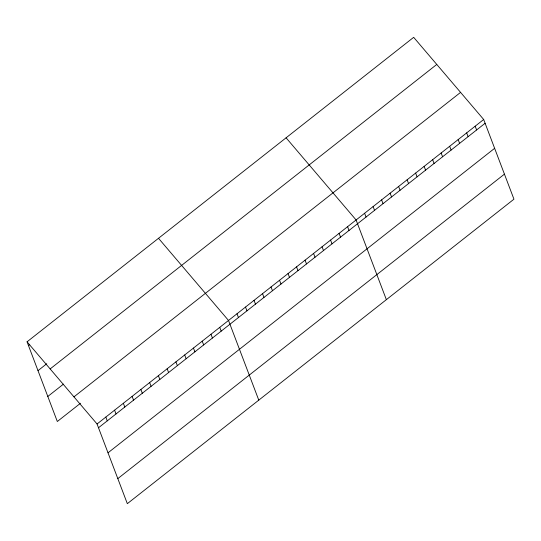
<?xml version="1.0" encoding="UTF-8"?>
<svg xmlns="http://www.w3.org/2000/svg" width="541" height="541" viewBox="0 0 541 541"><rect width="100%" height="100%" fill="white"/><g stroke="black" fill="none" stroke-linecap="round" stroke-linejoin="round"><path stroke-width="0.81" d="M27.05 341.817L413.669 37.329L483.681 119.493L513.95 199.183L127.331 503.671L97.062 423.982L27.05 341.817L57.319 421.507L80.481 403.268M28.484 345.598L29.735 344.61M37.998 370.646L46.763 363.741M50.151 368.928L436.77 64.447M47.804 396.458L63.453 384.13M73.955 396.864L460.574 92.383M97.062 423.982L483.681 119.493M98.496 427.755L485.115 123.274M108.011 452.81L494.63 148.322M117.816 478.616L504.435 174.134M286.088 137.813L356.093 219.971L386.369 299.667M158.499 238.29L228.512 320.455L258.781 400.144M475.174 126.195L476.607 129.968M466.667 132.89L468.1 136.67M458.159 139.592L459.6 143.365M449.659 146.286L451.093 150.067M441.152 152.988L442.585 156.768M432.644 159.683L434.078 163.463M424.137 166.385L425.578 170.165M415.637 173.079L417.07 176.86M407.13 179.781L408.563 183.561M398.622 186.483L400.056 190.256M390.115 193.178L391.556 196.958M381.608 199.879L383.048 203.659M373.107 206.574L374.541 210.354M364.6 213.276L366.034 217.056M347.586 226.672L349.026 230.452M339.085 233.374L340.519 237.147M330.578 240.069L332.012 243.849M322.071 246.77L323.504 250.544M313.564 253.465L315.004 257.245M305.063 260.167L306.497 263.947M296.556 266.862L297.99 270.642M288.049 273.563L289.482 277.344M279.541 280.258L280.982 284.039M271.041 286.96L272.475 290.74M262.534 293.662L263.967 297.435M254.027 300.356L255.46 304.137M245.519 307.058L246.96 310.838M237.019 313.753L238.453 317.533M219.747 327.352L221.181 331.133M210.983 334.257L212.417 338.037M202.219 341.161L203.653 344.935M193.455 348.059L194.895 351.839M184.691 354.964L186.131 358.744M175.933 361.861L177.367 365.642M167.169 368.766L168.603 372.546M158.405 375.664L159.838 379.444M149.641 382.568L151.074 386.348M140.876 389.473L142.31 393.246M132.112 396.37L133.546 400.151M123.348 403.275L124.788 407.055M114.584 410.173L116.024 413.953M105.826 417.077L107.26 420.857"/></g></svg>
